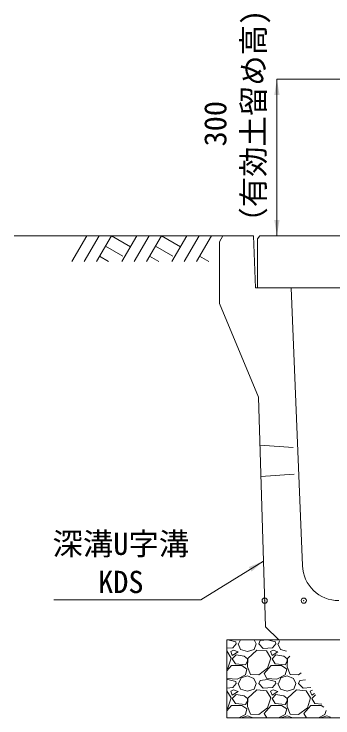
# Model space of a CAD drawing. Units: millimetres at full size; details may follow other scales. Extents: x 172874 to 217143, y 854931 to 903297.
# Drawn here: x 174276 to 174887, y 870881 to 872232 of the extents above; entities that cross this region are included whole.
import ezdxf
from ezdxf.enums import TextEntityAlignment as Align

# ---------------------------------------------------------------- set-up
doc = ezdxf.new("R2010")
doc.units = ezdxf.units.MM
doc.header["$LTSCALE"] = 20
doc.header["$PDMODE"] = 32
doc.header["$PDSIZE"] = 10
doc.linetypes.add('USER2', pattern=[4.7625, 3.175, -1.5875])
for name, color, linetype, lineweight in [('0_2', 7, 'Continuous', 20), ('基礎材', 7, 'Continuous', 15), ('寸法線', 7, 'Continuous', 13), ('引出線', 4, 'Continuous', 13), ('本体', 2, 'Continuous', 13), ('補助線', 8, 'Continuous', 13), ('ﾊｯﾁﾝｸﾞ', 7, 'Continuous', 5)]:
    doc.layers.add(name, color=color, linetype=linetype, lineweight=lineweight)
doc.styles.add('ＭＳ ゴシック', font='')
doc.styles.get('ＭＳ ゴシック').set_extended_font_data('MS Gothic')

# ---------------------------------------------------------------- blocks, each defined once
blk = doc.blocks.new('filled_arrow')
at = {"color": 0, "linetype": 'Continuous', "lineweight": -2}
blk.add_solid([(7.5, 1.25), (0, 0), (7.5, -1.25)], dxfattribs=at)

msp = doc.modelspace()

# ---------------------------------------------------------------- linework, layer by layer
at = {"layer": '0_2'}
msp.add_line((174675.7, 871806.42), (174275.7, 871806.42), dxfattribs=at)
at = {"layer": '基礎材'}
for p, q in [((174683.41, 871031.42), (175504.7, 871031.42)), ((174683.41, 871031.42), (174683.41, 870881.42)), ((174683.41, 870881.42), (175504.7, 870881.42))]:
    msp.add_line(p, q, dxfattribs=at)
at = {"layer": '寸法線'}
for p, q in [((174779.7, 871806.42), (174779.7, 872106.42)), ((175279.7, 872106.42), (174779.7, 872106.42)), ((175274.7, 871806.42), (174779.7, 871806.42))]:
    msp.add_line(p, q, dxfattribs=at)
at = {"layer": '引出線'}
msp.add_lwpolyline([(174753.97, 871182.24), (174633.76, 871107.95), (174352.23, 871107.95)], dxfattribs=at)
at = {"layer": '本体'}
for p, q in [((174675.7, 871806.42), (174669.7, 871794.42)), ((174675.7, 871806.42), (174734.7, 871806.42)), ((174734.7, 871806.42), (174738.7, 871706.42)), ((174669.7, 871794.42), (174669.7, 871676.42)), ((174738.7, 871706.42), (174807.2, 871706.42)), ((174807.2, 871706.42), (174828.51, 871173.62)), ((174669.7, 871676.42), (174744.7, 871496.42)), ((174744.7, 871496.42), (174757.68, 871056.41)), ((174757.68, 871056.41), (174783.41, 871031.42)), ((174783.41, 871031.42), (175230.99, 871031.42))]:
    msp.add_line(p, q, dxfattribs=at)
at = {"layer": '本体', "linetype": 'USER2'}
for p, q in [((174747.41, 871404.42), (174819.48, 871399.42)), ((174749.18, 871344.42), (174821.48, 871349.42))]:
    msp.add_line(p, q, dxfattribs=at)
at = {"layer": '本体', "lineweight": 20}
msp.add_lwpolyline([(174742.2, 871800.42), (174747.2, 871806.42), (175267.2, 871806.42), (175272.2, 871800.42), (175272.2, 871706.42), (174742.2, 871706.42)], close=True, dxfattribs=at)
at = {"layer": '本体'}
msp.add_arc((174898.46, 871176.42), 70, 182.29061, 270, dxfattribs=at)
at = {"layer": '補助線'}
for p in [(174756.2, 871106.42), (174831.2, 871106.42)]:
    msp.add_point(p, dxfattribs=at)
at = {"layer": 'ﾊｯﾁﾝｸﾞ', "lineweight": 9}
for p, q in [((174415.14, 871806.42), (174386.49, 871756.8)), ((174438.76, 871806.42), (174410.11, 871756.8)), ((174462.39, 871806.42), (174433.74, 871756.8)), ((174462.39, 871806.42), (174498.95, 871785.31)), ((174511.14, 871806.42), (174482.49, 871756.8)), ((174534.76, 871806.42), (174506.11, 871756.8)), ((174558.38, 871806.42), (174529.74, 871756.8)), ((174558.38, 871806.42), (174594.95, 871785.31)), ((174607.14, 871806.42), (174578.49, 871756.8)), ((174630.76, 871806.42), (174602.11, 871756.8)), ((174654.38, 871806.42), (174625.74, 871756.8)), ((174450.96, 871786.64), (174484.38, 871767.35)), ((174546.96, 871786.64), (174580.38, 871767.35)), ((174439.54, 871766.85), (174456.95, 871756.8)), ((174535.54, 871766.85), (174552.96, 871756.8)), ((174631.54, 871766.85), (174648.95, 871756.8))]:
    msp.add_line(p, q, dxfattribs=at)
at = {"layer": 'ﾊｯﾁﾝｸﾞ'}
for p, q in [((174685.72, 871031.19), (174683.41, 871030.95)), ((174700.96, 871027.38), (174685.72, 871031.19)), ((174706.29, 871023.57), (174709.65, 871031.42)), ((174736.2, 871031.42), (174739.82, 871023.57)), ((174745.15, 871023.57), (174747.44, 871029.67)), ((174761.92, 871031.19), (174747.44, 871029.67)), ((174777.16, 871027.38), (174761.92, 871031.19)), ((174782.49, 871023.57), (174784.9, 871029.19)), ((174694.86, 871015.95), (174683.41, 871014.96)), ((174701.72, 871023.57), (174694.86, 871015.95)), ((174701.72, 871023.57), (174700.96, 871027.38)), ((174705.53, 871023.57), (174710.1, 871012.9)), ((174736.01, 871012.9), (174739.82, 871023.57)), ((174753.53, 871014.43), (174745.15, 871023.57)), ((174771.06, 871015.95), (174753.53, 871014.43)), ((174777.92, 871023.57), (174771.06, 871015.95)), ((174777.92, 871023.57), (174777.16, 871027.38)), ((174781.73, 871023.57), (174786.3, 871012.9)), ((174683.43, 871009.86), (174683.41, 871009.86)), ((174691.81, 870996.14), (174683.43, 871009.86)), ((174696.38, 871011.38), (174691.05, 871009.09)), ((174691.05, 871009.09), (174694.1, 871001.47)), ((174694.1, 871001.47), (174705.53, 871008.33)), ((174701.72, 871002.24), (174694.1, 870994.62)), ((174705.53, 871008.33), (174696.38, 871011.38)), ((174716.96, 870999.95), (174701.72, 871002.24)), ((174710.1, 871012.9), (174723.05, 871009.09)), ((174723.05, 871009.09), (174736.01, 871012.9)), ((174741.34, 871011.38), (174723.82, 870995.38)), ((174759.63, 871009.86), (174741.34, 871011.38)), ((174768.01, 870996.14), (174759.63, 871009.86)), ((174772.58, 871011.38), (174767.25, 871009.09)), ((174767.25, 871009.09), (174770.3, 871001.47)), ((174770.3, 871001.47), (174781.73, 871008.33)), ((174777.92, 871002.24), (174770.3, 870994.62)), ((174781.73, 871008.33), (174772.58, 871011.38)), ((174793.16, 870999.95), (174777.92, 871002.24)), ((174786.3, 871012.9), (174798.06, 871009.44)), ((174685.72, 870977.09), (174691.81, 870996.14)), ((174694.1, 870994.62), (174700.19, 870985.47)), ((174723.05, 870994.62), (174716.96, 870999.95)), ((174719.24, 870983.19), (174723.05, 870990.04)), ((174723.82, 870995.38), (174723.05, 870979.38)), ((174723.05, 870990.04), (174723.05, 870994.62)), ((174761.92, 870977.09), (174768.01, 870996.14)), ((174770.3, 870994.62), (174776.39, 870985.47)), ((174799.25, 870994.62), (174793.16, 870999.95)), ((174795.44, 870983.19), (174799.25, 870990.04)), ((174800.02, 870995.38), (174799.25, 870979.38)), ((174799.25, 870990.04), (174799.25, 870994.62)), ((174804.63, 870999.59), (174800.02, 870995.38)), ((174683.41, 870971.48), (174692.57, 870981.66)), ((174683.41, 870975.31), (174685.72, 870977.09)), ((174692.57, 870981.66), (174712.39, 870981.66)), ((174700.19, 870985.47), (174719.24, 870983.19)), ((174712.39, 870981.66), (174722.29, 870974.8)), ((174722.29, 870974.8), (174719.24, 870964.14)), ((174723.05, 870979.38), (174729.15, 870964.9)), ((174745.15, 870964.14), (174761.92, 870977.09)), ((174755.06, 870966.42), (174768.77, 870981.66)), ((174768.77, 870981.66), (174788.59, 870981.66)), ((174776.39, 870985.47), (174795.44, 870983.19)), ((174788.59, 870981.66), (174798.49, 870974.8)), ((174798.49, 870974.8), (174795.44, 870964.14)), ((174799.25, 870979.38), (174805.35, 870964.9)), ((174719.24, 870964.14), (174703.24, 870955.75)), ((174710.86, 870958.04), (174723.05, 870961.85)), ((174723.05, 870961.85), (174735.25, 870957.28)), ((174729.15, 870964.9), (174745.15, 870964.14)), ((174760.39, 870957.28), (174755.06, 870966.42)), ((174795.44, 870964.14), (174779.44, 870955.75)), ((174787.06, 870958.04), (174799.25, 870961.85)), ((174799.25, 870961.85), (174811.45, 870957.28)), ((174805.35, 870964.9), (174821.35, 870964.14)), ((174821.35, 870964.14), (174825.92, 870967.66)), ((174684.19, 870957.28), (174683.41, 870958.61)), ((174685.72, 870954.99), (174683.41, 870954.75)), ((174703.24, 870955.75), (174684.19, 870957.28)), ((174700.96, 870951.18), (174685.72, 870954.99)), ((174701.72, 870947.37), (174694.86, 870939.75)), ((174701.72, 870947.37), (174700.96, 870951.18)), ((174705.53, 870947.37), (174710.1, 870936.7)), ((174706.29, 870947.37), (174710.86, 870958.04)), ((174735.25, 870957.28), (174739.82, 870947.37)), ((174736.01, 870936.7), (174739.82, 870947.37)), ((174745.15, 870947.37), (174747.44, 870953.47)), ((174753.53, 870938.23), (174745.15, 870947.37)), ((174761.92, 870954.99), (174747.44, 870953.47)), ((174779.44, 870955.75), (174760.39, 870957.28)), ((174777.16, 870951.18), (174761.92, 870954.99)), ((174777.92, 870947.37), (174771.06, 870939.75)), ((174777.92, 870947.37), (174777.16, 870951.18)), ((174781.73, 870947.37), (174786.3, 870936.7)), ((174782.49, 870947.37), (174787.06, 870958.04)), ((174811.45, 870957.28), (174816.02, 870947.37)), ((174812.21, 870936.7), (174816.02, 870947.37)), ((174821.35, 870947.37), (174823.64, 870953.47)), ((174829.73, 870938.23), (174821.35, 870947.37)), ((174834.61, 870954.62), (174823.64, 870953.47)), ((174694.86, 870939.75), (174683.41, 870938.76)), ((174683.43, 870933.66), (174683.41, 870933.66)), ((174691.81, 870919.94), (174683.43, 870933.66)), ((174696.38, 870935.18), (174691.05, 870932.89)), ((174705.53, 870932.13), (174696.38, 870935.18)), ((174710.1, 870936.7), (174723.05, 870932.89)), ((174723.05, 870932.89), (174736.01, 870936.7)), ((174741.34, 870935.18), (174723.82, 870919.18)), ((174759.63, 870933.66), (174741.34, 870935.18)), ((174771.06, 870939.75), (174753.53, 870938.23)), ((174768.01, 870919.94), (174759.63, 870933.66)), ((174772.58, 870935.18), (174767.25, 870932.89)), ((174781.73, 870932.13), (174772.58, 870935.18)), ((174786.3, 870936.7), (174799.25, 870932.89)), ((174799.25, 870932.89), (174812.21, 870936.7)), ((174817.54, 870935.18), (174800.02, 870919.18)), ((174835.83, 870933.66), (174817.54, 870935.18)), ((174844.67, 870939.53), (174829.73, 870938.23)), ((174844.21, 870919.94), (174835.83, 870933.66)), ((174847.84, 870934.78), (174843.45, 870932.89)), ((174685.72, 870900.89), (174691.81, 870919.94)), ((174691.05, 870932.89), (174694.1, 870925.27)), ((174694.1, 870925.27), (174705.53, 870932.13)), ((174701.72, 870926.04), (174694.1, 870918.42)), ((174716.96, 870923.75), (174701.72, 870926.04)), ((174723.05, 870918.42), (174716.96, 870923.75)), ((174761.92, 870900.89), (174768.01, 870919.94)), ((174767.25, 870932.89), (174770.3, 870925.27)), ((174770.3, 870925.27), (174781.73, 870932.13)), ((174777.92, 870926.04), (174770.3, 870918.42)), ((174793.16, 870923.75), (174777.92, 870926.04)), ((174799.25, 870918.42), (174793.16, 870923.75)), ((174838.12, 870900.89), (174844.21, 870919.94)), ((174843.45, 870932.89), (174846.5, 870925.27)), ((174846.5, 870925.27), (174851.98, 870928.57)), ((174853.85, 870925.77), (174846.5, 870918.42)), ((174694.1, 870918.42), (174700.19, 870909.27)), ((174700.19, 870909.27), (174719.24, 870906.99)), ((174719.24, 870906.99), (174723.05, 870913.84)), ((174723.82, 870919.18), (174723.05, 870903.18)), ((174723.05, 870913.84), (174723.05, 870918.42)), ((174770.3, 870918.42), (174776.39, 870909.27)), ((174776.39, 870909.27), (174795.44, 870906.99)), ((174795.44, 870906.99), (174799.25, 870913.84)), ((174800.02, 870919.18), (174799.25, 870903.18)), ((174799.25, 870913.84), (174799.25, 870918.42)), ((174846.5, 870918.42), (174852.59, 870909.27)), ((174852.59, 870909.27), (174865.91, 870907.67)), ((174683.41, 870895.28), (174692.57, 870905.46)), ((174683.41, 870899.11), (174685.72, 870900.89)), ((174692.57, 870905.46), (174712.39, 870905.46)), ((174712.39, 870905.46), (174722.29, 870898.6)), ((174722.29, 870898.6), (174719.24, 870887.94)), ((174723.05, 870903.18), (174729.15, 870888.7)), ((174745.15, 870887.94), (174761.92, 870900.89)), ((174755.06, 870890.22), (174768.77, 870905.46)), ((174768.77, 870905.46), (174788.59, 870905.46)), ((174788.59, 870905.46), (174798.49, 870898.6)), ((174798.49, 870898.6), (174795.44, 870887.94)), ((174799.25, 870903.18), (174805.35, 870888.7)), ((174821.35, 870887.94), (174838.12, 870900.89)), ((174831.26, 870890.22), (174844.97, 870905.46)), ((174844.97, 870905.46), (174864.79, 870905.46)), ((174864.79, 870905.46), (174869.61, 870902.12)), ((174873.87, 870895.73), (174871.64, 870887.94)), ((174683.99, 870881.42), (174683.41, 870882.41)), ((174719.24, 870887.94), (174706.8, 870881.42)), ((174710.68, 870881.42), (174710.86, 870881.84)), ((174710.86, 870881.84), (174723.05, 870885.65)), ((174723.05, 870885.65), (174734.33, 870881.42)), ((174729.15, 870888.7), (174745.15, 870887.94)), ((174760.19, 870881.42), (174755.06, 870890.22)), ((174795.44, 870887.94), (174783, 870881.42)), ((174786.88, 870881.42), (174787.06, 870881.84)), ((174787.06, 870881.84), (174799.25, 870885.65)), ((174799.25, 870885.65), (174810.53, 870881.42)), ((174805.35, 870888.7), (174821.35, 870887.94)), ((174836.39, 870881.42), (174831.26, 870890.22)), ((174871.64, 870887.94), (174859.2, 870881.42)), ((174863.08, 870881.42), (174863.26, 870881.84)), ((174863.26, 870881.84), (174875.45, 870885.65)), ((174875.45, 870885.65), (174882.31, 870883.08))]:
    msp.add_line(p, q, dxfattribs=at)

# ---------------------------------------------------------------- block references
at = {"layer": '寸法線', "xscale": 4, "yscale": 4}
for p, rotation in [((174779.7, 872106.42), 270), ((174779.7, 871806.42), 90)]:
    msp.add_blockref('filled_arrow', p, dxfattribs=dict(at, rotation=rotation))
at = {"layer": '引出線', "xscale": 4, "yscale": 4, "rotation": 211.7}
msp.add_blockref('filled_arrow', (174753.97, 871182.24), dxfattribs=at)

# ---------------------------------------------------------------- texts
at = {"layer": '寸法線', "style": 'ＭＳ ゴシック'}
for s, p in [('（有効土留め高)', (174768.79, 871802.78)), ('300', (174695.67, 871977.61))]:
    msp.add_text(s, height=42.72, rotation=90, dxfattribs=at).set_placement(p, align=Align.BOTTOM_LEFT)
at = {"layer": '引出線', "style": 'ＭＳ ゴシック'}
for s, p in [('深溝U字溝', (174349.38, 871181.19)), ('KDS', (174436.79, 871108.07))]:
    msp.add_text(s, height=42.72, dxfattribs=at).set_placement(p, align=Align.BOTTOM_LEFT)

doc.saveas('drawing.dxf')
